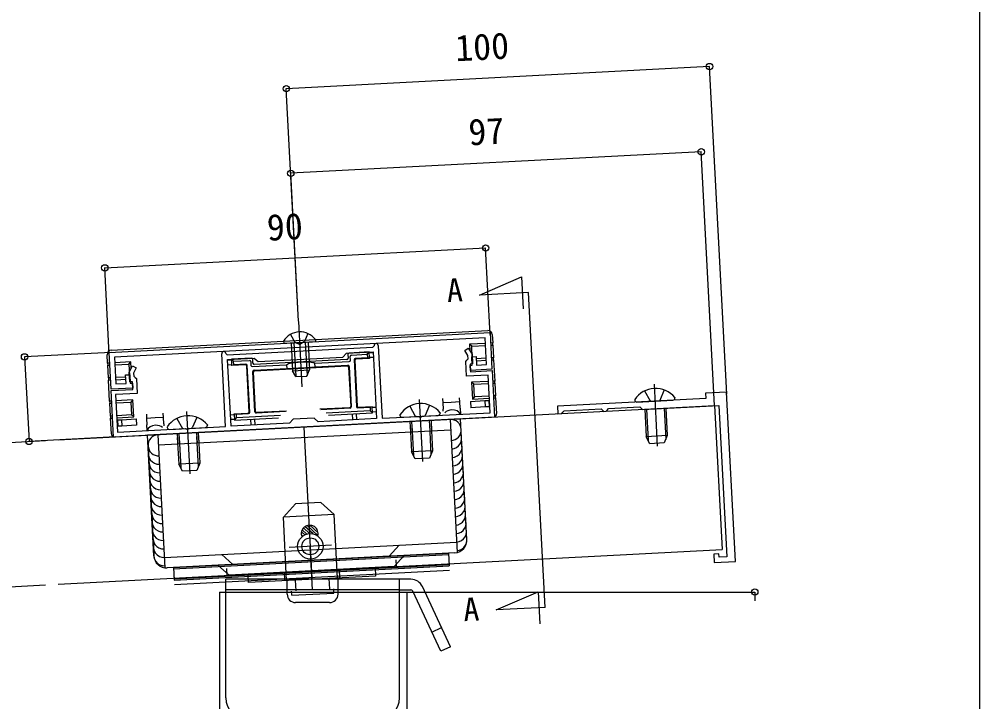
# Model space of a CAD drawing. Units: millimetres, scale not verified. Extents: x -8750 to 8750, y -12999 to 12940.
# Drawn here: x 4216 to 8750, y -6584 to -3361 of the extents above; entities that cross this region are included whole.
import ezdxf
from ezdxf.enums import TextEntityAlignment as Align

# ---------------------------------------------------------------- set-up
doc = ezdxf.new("R2010")
doc.units = ezdxf.units.MM
doc.header["$LTSCALE"] = 70
for name, color, linetype in [('0-2_USER1', 3, 'Continuous'), ('0-3_YKK_11', 7, 'Continuous'), ('0-5_YKK_12', 2, 'Continuous'), ('0-6_YKK_13', 4, 'Continuous'), ('0-8_YKK_D', 6, 'Continuous'), ('0-9_YKK_ZWAK', 7, 'Continuous')]:
    doc.layers.add(name, color=color, linetype=linetype)
doc.styles.add('ＭＳ ゴシック', font='')
doc.styles.get('ＭＳ ゴシック').set_extended_font_data('MS Gothic')

msp = doc.modelspace()

# ---------------------------------------------------------------- linework, layer by layer
at = {"layer": '0-3_YKK_11'}
for points in [[(4641.15, -4934.73), (6438.68, -4840.52), (6447.79, -5014.28), (6345.93, -5019.62), (6344.67, -4995.65), (6354.66, -4995.13), (6352.56, -4955.18), (6372.54, -4954.14), (6374.63, -4994.08), (6422.56, -4991.57), (6415.97, -4865.74), (4666.37, -4957.44), (4672.97, -5083.26), (4720.9, -5080.75), (4718.81, -5040.81), (4738.78, -5039.76), (4740.87, -5079.7), (4750.86, -5079.18), (4752.11, -5103.15), (4650.25, -5108.49)], [(5344.38, -4977.98), (5743.83, -4957.05), (5760.86, -4938.13), (5886.69, -4931.53), (5903.23, -5247.1), (5627.6, -5261.55), (5608.69, -5244.51), (5508.82, -5249.75), (5491.79, -5268.66), (5216.17, -5283.11), (5199.63, -4967.54), (5325.46, -4960.95)], [(7596.84, -5921.39), (7554.97, -5122.49), (7455.1, -5127.72), (7456.36, -5151.69), (6757.32, -5188.32), (6759.2, -5224.27), (6777.18, -5223.33), (6782.86, -5217.02), (6788.53, -5210.72), (6962.3, -5201.61), (6968.6, -5207.29), (6974.91, -5212.97), (6986.89, -5212.34), (6992.57, -5206.03), (6998.25, -5199.73), (7146.04, -5191.98), (7158.66, -5203.34), (7518.16, -5184.5), (7555.63, -5899.52), (7519.68, -5901.4), (7518.85, -5885.42), (7494.88, -5886.68), (7496.97, -5926.62)]]:
    msp.add_lwpolyline(points, close=True, dxfattribs=at)
for points in [[(6459.62, -5239.97), (4662.08, -5334.18), (4650.57, -5114.48), (4752.43, -5109.14), (4750.54, -5073.19), (4738.56, -5073.82), (4736.15, -5027.88), (4751.36, -4998.04), (4769.18, -5007.12), (4756.41, -5032.19), (4757.17, -5046.81), (4763.48, -5052.48), (4769.78, -5058.16), (4773.45, -5128.07), (4671.59, -5133.4), (4680.9, -5311.16), (5001.3, -5294.37), (5005.08, -5296.57), (5016.07, -5296), (5019.6, -5293.41), (5190.2, -5284.47), (5172.2, -4940.94)], [(5192.17, -4939.89), (5198.48, -4945.57), (5885.54, -4909.56), (5891.21, -4903.26)], [(5911.19, -4902.21), (5929.19, -5245.74), (6099.79, -5236.8), (6103.58, -5239), (6114.56, -5238.43), (6118.1, -5235.84), (6438.49, -5219.05), (6429.18, -5041.29), (6327.32, -5046.63), (6323.65, -4976.73), (6329.33, -4970.42), (6335.01, -4964.12), (6334.24, -4949.49), (6318.92, -4925.91), (6335.7, -4915.01), (6353.93, -4943.1), (6356.34, -4989.03), (6344.36, -4989.66), (6346.24, -5025.61), (6448.1, -5020.27), (6459.62, -5239.97)]]:
    msp.add_lwpolyline(points, dxfattribs=at)
for centre in [(5901.2, -4902.74), (5182.19, -4940.42)]:
    msp.add_arc(centre, 10, 2.99999, 183.00001, dxfattribs=at)
at = {"layer": '0-5_YKK_12'}
for p, q in [((6698.37, -6138.63), (6620.49, -4651.5)), ((4400.29, -5347.9), (7498.19, -5185.54)), ((7498.19, -5185.54), (7533.78, -5864.61)), ((5598.29, -6001.42), (5560.85, -5287.07)), ((-91.93, -5583.32), (4340.29, -5351.04)), ((4400.29, -6028.83), (7533.78, -5864.61)), ((5994.21, -5913.25), (5995.89, -5945.21)), ((5195.31, -5955.12), (5196.99, -5987.08)), ((-91.93, -6264.26), (4340.29, -6031.97)), ((5161.15, -6066.01), (6045.15, -6066.01)), ((5161.15, -6066.01), (5161.15, -6756.33)), ((6045.15, -6066.01), (6045.15, -6756.33)), ((6466.69, -6150.76), (6665.27, -6064.48)), ((6665.27, -6064.48), (6673.19, -6215.83)), ((6698.37, -6138.63), (6466.69, -6150.76))]:
    msp.add_line(p, q, dxfattribs=at)
msp.add_lwpolyline([(6620.49, -4651.5), (6388.82, -4663.63), (6587.39, -4577.35), (6595.32, -4728.7)], dxfattribs=at)
at = {"layer": '0-6_YKK_13'}
for p, q in [((5534.68, -4787.76), (5550.9, -5097.34)), ((4650.57, -4924.22), (6428.21, -4831.06)), ((6449.19, -4849.95), (6451.28, -4889.93)), ((5464.48, -4881.38), (5465.02, -4891.55)), ((5465.02, -4891.55), (5614.81, -4883.7)), ((5513.04, -4889.03), (5521.31, -5046.99)), ((5566.79, -4886.21), (5575.07, -5044.17)), ((5579.86, -4885.53), (5586.77, -5017.35)), ((6417.33, -4891.71), (6341.43, -4895.69)), ((6341.43, -4895.69), (6343.04, -4926.32)), ((6451.28, -4889.93), (6441.3, -4890.45)), ((5868.71, -4932.48), (5773.84, -4937.45)), ((5859.25, -4942.99), (5868.71, -4932.48)), ((5870.17, -4960.34), (5868.71, -4932.48)), ((5886.87, -4936.53), (5868.97, -4937.47)), ((6351.94, -4905.15), (6417.85, -4901.69)), ((6451.2, -4899.95), (6454.34, -4959.86)), ((4633.78, -4985.18), (4631.68, -4945.2)), ((4643.76, -4984.66), (4633.78, -4985.18)), ((4633.78, -4985.18), (4634.91, -4995.13)), ((4743.63, -4979.42), (4667.73, -4983.4)), ((4745.23, -5010.06), (4743.63, -4979.42)), ((5217.87, -4971.59), (5199.98, -4972.53)), ((5312.48, -4961.63), (5217.61, -4966.6)), ((5228.12, -4976.06), (5303.09, -4972.13)), ((5229.03, -4993.42), (5228.12, -4976.06)), ((5309.31, -4977.73), (5310.26, -4995.87)), ((5319.72, -4985.28), (5318.78, -4967.31)), ((5763.43, -4968.04), (5326.03, -4990.96)), ((5612.24, -4985.97), (5774.02, -4977.49)), ((5613.15, -5003.33), (5612.24, -4985.97)), ((5768.16, -4943.75), (5769.11, -4961.73)), ((5779.62, -4971.27), (5778.67, -4953.14)), ((5784.27, -4946.92), (5859.25, -4942.99)), ((5796.94, -4969.67), (5808.52, -5190.6)), ((5799.69, -4972.14), (5811, -5187.85)), ((5860.16, -4960.34), (5802.62, -4963.36)), ((5870.28, -4962.44), (5805.37, -4965.84)), ((5859.25, -4942.99), (5860.16, -4960.34)), ((5860.16, -4960.34), (5870.17, -4960.34)), ((5870.02, -4957.44), (5888, -4956.5)), ((5870.17, -4960.34), (5870.28, -4962.44)), ((6420.99, -4961.61), (6373.06, -4964.12)), ((6373.58, -4974.11), (6421.52, -4971.6)), ((6454.34, -4959.86), (6444.96, -4960.36)), ((6445.48, -4970.34), (6455.47, -4969.82)), ((6455.47, -4969.82), (6454.34, -4959.86)), ((6455.47, -4969.82), (6460.7, -5069.68)), ((4634.91, -4995.13), (4644.29, -4994.64)), ((4638.05, -5055.05), (4634.91, -4995.13)), ((4734.16, -4989.93), (4736.99, -5043.86)), ((5200.94, -4992.51), (5218.91, -4991.57)), ((5219.07, -4994.47), (5229.03, -4993.42)), ((5219.07, -4994.47), (5219.18, -4996.56)), ((5284.09, -4993.16), (5219.18, -4996.56)), ((5286.56, -4990.41), (5229.03, -4993.42)), ((5301.7, -5214.54), (5290.39, -4998.83)), ((5304.45, -5217.02), (5292.87, -4996.08)), ((5316.48, -5001.47), (5478.26, -4992.99)), ((5329.18, -5215.72), (5319.17, -5024.75)), ((5331.66, -5212.97), (5321.92, -5027.22)), ((5324.85, -5018.44), (5479.17, -5010.35)), ((5327.6, -5020.92), (5765, -4997.99)), ((5478.26, -4992.99), (5479.17, -5010.35)), ((5522.32, -5048.76), (5506.88, -5021.54)), ((5574.25, -5046.04), (5586.77, -5017.35)), ((5613.15, -5003.33), (5767.48, -4995.24)), ((5771.3, -5003.67), (5781.04, -5189.42)), ((5773.78, -5000.92), (5783.79, -5191.89)), ((4637.96, -5065.07), (4647.95, -5064.55)), ((4643.2, -5164.93), (4637.96, -5065.07)), ((4719.33, -5050.79), (4671.39, -5053.3)), ((4671.92, -5063.29), (4719.85, -5060.78)), ((5522.32, -5048.76), (5574.25, -5046.04)), ((6430.75, -5071.25), (6350.86, -5075.44)), ((6350.86, -5075.44), (6355.04, -5155.33)), ((6460.7, -5069.68), (6450.72, -5070.21)), ((6361.36, -5084.9), (6431.27, -5081.24)), ((6460.62, -5079.7), (6463.76, -5139.62)), ((7167.12, -5116.54), (7193.72, -5163.55)), ((7212.5, -5084.36), (7227.89, -5377.94)), ((7261, -5111.62), (7239.46, -5161.15)), ((4653.18, -5164.41), (4643.2, -5164.93)), ((4643.2, -5164.93), (4644.33, -5174.89)), ((4753.05, -5159.18), (4673.16, -5163.36)), ((4753.05, -5159.18), (4743.58, -5169.69)), ((4757.23, -5239.07), (4753.05, -5159.18)), ((6104.75, -5156.25), (6120.13, -5449.84)), ((6214.71, -5152.67), (6215.76, -5172.64)), ((6295.65, -5168.46), (6294.6, -5148.48)), ((6345.58, -5165.84), (6413.49, -5162.28)), ((6345.58, -5165.84), (6347.15, -5195.8)), ((6355.04, -5155.33), (6434.93, -5151.14)), ((6413.49, -5162.28), (6433.46, -5161.23)), ((6413.49, -5162.28), (6415.06, -5192.24)), ((6433.46, -5161.23), (6435.03, -5191.19)), ((6463.76, -5139.62), (6454.38, -5140.11)), ((6454.9, -5150.1), (6464.89, -5149.57)), ((6464.89, -5149.57), (6463.76, -5139.62)), ((6464.89, -5149.57), (6468.77, -5223.51)), ((7121.19, -5157.24), (7121.3, -5159.23)), ((7131.81, -5168.69), (7301.57, -5159.8)), ((7197.39, -5165.26), (7193.72, -5163.55)), ((7235.99, -5163.23), (7239.46, -5161.15)), ((7310.93, -5147.3), (7311.04, -5149.29)), ((4644.33, -5174.89), (4653.71, -5174.4)), ((4647.47, -5234.81), (4644.33, -5174.89)), ((4673.68, -5173.35), (4743.58, -5169.69)), ((4743.58, -5169.69), (4746.73, -5229.6)), ((5477.79, -5211.32), (5337.96, -5218.65)), ((5775.36, -5195.72), (5635.53, -5203.05)), ((5778.11, -5198.2), (5640.27, -5205.42)), ((5814.83, -5196.28), (5872.37, -5193.26)), ((5817.3, -5193.52), (5882.21, -5190.12)), ((5872.37, -5193.26), (5873.28, -5210.62)), ((5882.32, -5192.21), (5882.21, -5190.12)), ((5900.45, -5194.17), (5882.48, -5195.12)), ((6059.37, -5188.44), (6085.97, -5235.44)), ((6153.24, -5183.52), (6131.7, -5233.05)), ((6255.7, -5170.55), (6215.76, -5172.64)), ((6215.76, -5172.64), (6217.33, -5202.6)), ((6217.85, -5212.55), (6217.33, -5202.6)), ((6297.22, -5198.41), (6298.68, -5226.38)), ((6415.06, -5192.24), (6347.15, -5195.8)), ((6435.03, -5191.19), (6415.06, -5192.24)), ((7168.64, -5202.81), (7175.45, -5332.64)), ((7177.29, -5202.36), (7185.06, -5350.56)), ((7259.86, -5198.03), (7267.62, -5346.23)), ((7268.51, -5197.58), (7275.31, -5327.4)), ((4647.39, -5244.82), (4657.37, -5244.3)), ((4651.26, -5318.76), (4647.39, -5244.82)), ((4677.34, -5243.25), (4757.23, -5239.07)), ((4679.86, -5253.14), (4699.84, -5252.09)), ((4679.86, -5253.14), (4681.44, -5283.09)), ((4699.84, -5252.09), (4767.74, -5248.53)), ((4699.84, -5252.09), (4701.41, -5282.05)), ((4767.74, -5248.53), (4769.31, -5278.49)), ((4816.63, -5225.94), (4817.68, -5245.91)), ((4857.62, -5243.82), (4817.68, -5245.91)), ((4817.68, -5245.91), (4819.25, -5275.87)), ((6299.83, -5248.35), (4821.86, -5325.8)), ((4897.57, -5241.73), (4896.52, -5221.75)), ((4960.88, -5246), (4987.47, -5293.01)), ((5006.25, -5213.82), (5021.64, -5507.41)), ((5054.75, -5241.09), (5033.21, -5290.62)), ((5231.37, -5229.24), (5213.39, -5230.18)), ((5214.44, -5250.15), (5232.42, -5249.21)), ((5241.23, -5226.34), (5231.22, -5226.34)), ((5232.68, -5254.2), (5440.39, -5243.32)), ((5241.23, -5226.34), (5298.77, -5223.32)), ((5242.14, -5243.7), (5241.23, -5226.34)), ((5450.08, -5232.8), (5242.14, -5243.7)), ((5308.57, -5250.23), (5310.04, -5278.19)), ((5330.01, -5277.14), (5328.55, -5249.18)), ((5473.33, -5214.17), (5335.48, -5221.4)), ((5787.92, -5225.11), (5789.38, -5253.07)), ((5809.35, -5252.02), (5807.89, -5224.06)), ((5883.52, -5215.09), (5901.5, -5214.15)), ((6013.44, -5229.14), (6013.54, -5231.13)), ((6024.05, -5240.59), (6193.82, -5231.69)), ((6089.63, -5237.15), (6085.97, -5235.44)), ((6128.24, -5235.13), (6131.7, -5233.05)), ((6152.04, -5256.09), (6154.65, -5306.02)), ((6160.03, -5255.67), (6162.64, -5305.6)), ((6203.18, -5219.19), (6203.28, -5221.18)), ((6249.9, -5250.96), (6282.83, -5879.26)), ((6329.67, -5817.57), (6299.83, -5248.35)), ((4701.41, -5282.05), (4681.44, -5283.09)), ((4769.31, -5278.49), (4701.41, -5282.05)), ((4820.71, -5303.83), (4819.25, -5275.87)), ((6252.52, -5300.89), (4874.41, -5373.12)), ((4899.14, -5271.69), (4899.66, -5281.63)), ((4914.94, -5286.71), (4915.05, -5288.7)), ((4925.56, -5298.16), (5095.33, -5289.26)), ((4991.14, -5294.72), (4987.47, -5293.01)), ((5029.74, -5292.7), (5033.21, -5290.62)), ((5104.68, -5276.76), (5104.79, -5278.75)), ((6060.16, -5260.91), (6062.78, -5310.84)), ((6061.1, -5278.7), (6067.69, -5404.53)), ((6068.15, -5260.49), (6070.77, -5310.42)), ((6069.74, -5278.25), (6077.3, -5422.46)), ((6152.31, -5273.92), (6159.87, -5418.13)), ((6160.96, -5273.47), (6167.55, -5399.3)), ((4851.69, -5895.02), (4821.86, -5325.8)), ((4904.72, -5951.49), (4871.79, -5323.19)), ((4961.67, -5318.48), (4964.29, -5368.41)), ((4962.6, -5336.27), (4969.2, -5462.1)), ((4969.66, -5318.06), (4972.28, -5367.99)), ((4971.25, -5335.82), (4978.81, -5480.03)), ((5053.54, -5313.66), (5056.16, -5363.59)), ((5053.82, -5331.49), (5061.38, -5475.7)), ((5061.53, -5313.24), (5064.15, -5363.17)), ((5062.47, -5331.04), (5069.06, -5456.87)), ((7275.31, -5327.4), (7175.45, -5332.64)), ((7193.2, -5365.75), (7175.45, -5332.64)), ((7275.31, -5327.4), (7261.11, -5362.19)), ((7261.11, -5362.19), (7193.2, -5365.75)), ((6167.55, -5399.3), (6067.69, -5404.53)), ((6085.45, -5437.65), (6067.69, -5404.53)), ((6153.35, -5434.09), (6085.45, -5437.65)), ((6167.55, -5399.3), (6153.35, -5434.09)), ((5069.06, -5456.87), (4969.2, -5462.1)), ((4986.96, -5495.22), (4969.2, -5462.1)), ((5069.06, -5456.87), (5054.86, -5491.66)), ((5054.86, -5491.66), (4986.96, -5495.22)), ((5462.99, -5712.78), (5519.77, -5649.72)), ((5639.61, -5643.44), (5519.77, -5649.72)), ((5702.67, -5700.22), (5639.61, -5643.44)), ((5702.67, -5700.22), (5462.99, -5712.78)), ((5718.37, -5999.81), (5702.67, -5700.22)), ((5478.69, -6012.37), (5462.99, -5712.78)), ((5603.76, -5791.82), (5565.14, -5757.04)), ((5626.35, -5798.7), (5574.87, -5752.34)), ((5626.96, -5785.79), (5587.64, -5750.39)), ((5555.06, -5801.79), (5547.49, -5794.97)), ((5564.02, -5796.4), (5548.1, -5782.07)), ((5574.55, -5792.42), (5551.75, -5771.9)), ((5587.23, -5790.38), (5557.5, -5763.62)), ((4902.15, -5902.39), (6280.26, -5830.17)), ((5690.23, -5845.07), (5490.5, -5855.54)), ((5601.15, -6056.01), (5590.21, -5847.33)), ((5962.6, -5896.88), (6009.92, -5844.34)), ((6272.89, -5880.62), (4914.75, -5951.8)), ((4944.71, -5950.23), (6242.93, -5882.19)), ((4945.03, -5956.22), (6243.24, -5888.18)), ((5225.04, -5935.54), (5172.49, -5888.22)), ((6033.22, -5893.18), (5985.9, -5945.73)), ((6242.93, -5882.19), (6246.07, -5942.11)), ((4947.54, -6004.16), (6245.76, -5936.12)), ((5962.6, -5896.88), (5225.04, -5935.54)), ((4944.71, -5950.23), (4947.85, -6010.15)), ((4947.85, -6010.15), (6246.07, -5942.11)), ((4948.9, -6030.12), (6247.12, -5962.08)), ((5154.42, -5939.24), (5206.97, -5986.55)), ((5985.9, -5945.73), (5206.97, -5986.55)), ((5466.62, -5972.95), (5468.71, -6012.89)), ((5726.26, -5959.34), (5728.35, -5999.28)), ((5191.15, -6566.01), (5191.15, -6006.01)), ((6064.78, -6006.01), (5191.15, -6006.01)), ((5481.15, -6076.01), (5481.15, -6006.01)), ((5518.64, -6010.27), (5521.26, -6060.21)), ((5678.42, -6001.9), (5681.04, -6051.83)), ((5721.15, -6076.01), (5721.15, -6006.01)), ((6011.15, -6566.01), (6011.15, -6006.01)), ((6011.15, -6056.01), (5191.15, -6056.01)), ((5502.33, -6081.23), (5501.28, -6061.25)), ((5502.33, -6081.23), (5702.06, -6070.76)), ((5702.06, -6070.76), (5701.01, -6050.79)), ((6011.15, -6056.01), (6064.78, -6056.01)), ((6251.69, -6324.88), (6119.15, -6040.66)), ((5681.15, -6116.01), (5521.15, -6116.01)), ((6164.11, -6255.38), (6209.43, -6234.25))]:
    msp.add_line(p, q, dxfattribs=at)
for points in [[(5496.87, -4849.64), (5516.88, -4885.75), (5540.39, -4896.71)], [(5578.75, -4845.35), (5562.62, -4883.35), (5540.39, -4896.71)], [(5464.48, -4881.38), (5614.28, -4873.53), (5614.81, -4883.7)], [(5499.97, -4889.72), (5506.88, -5021.54), (5586.77, -5017.35)], [(6354.77, -4959.07), (6351.94, -4905.15), (6341.43, -4895.69)], [(6441.82, -4900.44), (6451.2, -4899.95), (6451.28, -4889.93)], [(4668.25, -4993.39), (4734.16, -4989.93), (4743.63, -4979.42)], [(5228.12, -4976.06), (5217.61, -4966.6), (5219.07, -4994.47)], [(4647.43, -5054.56), (4638.05, -5055.05), (4637.96, -5065.07)], [(6364.5, -5144.82), (6361.36, -5084.9), (6350.86, -5075.44)], [(6451.24, -5080.19), (6460.62, -5079.7), (6460.7, -5069.68)], [(6434.41, -5141.16), (6364.5, -5144.82), (6355.04, -5155.33)], [(5676.07, -5230.97), (5883.78, -5220.08), (5873.28, -5210.62), (5665.34, -5221.52)], [(5883.78, -5220.08), (5882.32, -5192.21), (5872.37, -5193.26)], [(6297.22, -5198.41), (6295.65, -5168.46), (6255.7, -5170.55)], [(4656.85, -5234.31), (4647.47, -5234.81), (4647.39, -5244.82)], [(4757.23, -5239.07), (4746.73, -5229.6), (4676.82, -5233.27)], [(4899.14, -5271.69), (4897.57, -5241.73), (4857.62, -5243.82)], [(5231.22, -5226.34), (5231.11, -5224.25), (5296.02, -5220.84)], [(5231.22, -5226.34), (5232.68, -5254.2), (5242.14, -5243.7)], [(6251.69, -6324.88), (6206.38, -6346.01), (6073.84, -6061.79)]]:
    msp.add_lwpolyline(points, dxfattribs=at)
msp.add_lwpolyline([(5898.12, -5990.39), (5298.94, -6021.79), (5296.85, -5981.84), (5896.03, -5950.44)], close=True, dxfattribs=at)
for radius in [60, 40]:
    msp.add_circle((5590.37, -5850.3), radius, dxfattribs=at)
for centre, radius, start, end in [((5542.04, -4928.1), 90.54, 37.06671, 148.93329), ((5774.16, -4943.44), 6, 93.77436, 182.22564), ((5774.16, -4943.44), 6, 93, 93.77436), ((5312.79, -4967.62), 6, 92.22564, 93), ((5312.79, -4967.62), 6, 3.77436, 92.22564), ((5312.79, -4967.62), 6, 3, 3.77436), ((5325.72, -4984.97), 6, 183, 183.77436), ((5325.72, -4984.97), 6, 183.77436, 272.22564), ((5763.11, -4962.04), 6, 273, 273.77436), ((5763.11, -4962.04), 6, 273.77436, 2.22564), ((5774.16, -4943.44), 6, 182.22564, 183), ((5763.11, -4962.04), 6, 2.22564, 3), ((5325.72, -4984.97), 6, 272.22564, 273), ((7219.72, -5222.17), 118, 39.38156, 146.61844), ((7131.28, -5158.71), 10, 183, 273), ((7301.05, -5149.81), 10, 273, 3), ((6111.97, -5294.06), 118, 39.38156, 146.61844), ((5013.48, -5351.63), 118, 39.38156, 146.61844), ((6023.53, -5230.6), 10, 183, 273), ((6193.29, -5221.71), 10, 273, 3), ((6252.52, -5300.89), 50, 273, 93), ((4925.03, -5288.17), 10, 183, 273), ((5094.8, -5279.28), 10, 273, 3), ((4874.41, -5373.12), 50, 93, 273), ((6254.61, -5340.84), 50, 273, 26.57818), ((6256.71, -5380.78), 50, 273, 26.57818), ((4876.5, -5413.06), 50, 159.42182, 273), ((4878.6, -5453.01), 50, 159.42182, 273), ((6258.8, -5420.73), 50, 273, 26.57818), ((6260.89, -5460.68), 50, 273, 26.57818), ((4880.69, -5492.95), 50, 159.42182, 273), ((6262.99, -5500.62), 50, 273, 26.57818), ((4882.78, -5532.9), 50, 159.42182, 273), ((6265.08, -5540.57), 50, 273, 26.57818), ((4884.88, -5572.84), 50, 159.42182, 273), ((6267.17, -5580.51), 50, 273, 26.57818), ((4886.97, -5612.79), 50, 159.42182, 273), ((6269.27, -5620.46), 50, 273, 26.57818), ((4889.07, -5652.73), 50, 159.42182, 273), ((6271.36, -5660.4), 50, 273, 26.57818), ((4891.16, -5692.68), 50, 159.42182, 273), ((6273.45, -5700.35), 50, 273, 26.57818), ((4893.25, -5732.62), 50, 159.42182, 273), ((4895.35, -5772.57), 50, 159.42182, 273), ((5587.23, -5790.38), 40, 343.52878, 202.47122), ((6275.55, -5740.29), 50, 273, 26.57818), ((4897.44, -5812.52), 50, 159.42182, 273), ((6277.64, -5780.24), 50, 273, 26.57818), ((6279.73, -5820.18), 50, 273, 26.57818), ((4899.53, -5852.46), 50, 159.42182, 273), ((6269.75, -5820.71), 60, 273, 3), ((4901.63, -5892.41), 50, 159.42182, 273), ((4911.61, -5891.88), 60, 183, 273), ((6064.78, -6066.01), 60, 25, 90), ((6064.78, -6066.01), 10, 25, 90), ((5521.15, -6076.01), 40, 180, 270), ((5681.15, -6076.01), 40, 270, 0), ((5291.15, -6566.01), 100, 180, 270), ((5911.15, -6566.01), 100, 270, 0)]:
    msp.add_arc(centre, radius, start, end, dxfattribs=at)
for centre, major_axis, ratio, start_param, end_param in [((6429.18, -4851.07), (-13.43, -14.92), 0.99628, 2.358058, 3.9251274), ((4651.7, -4944.22), (14.92, -13.43), 0.99628, 2.358058, 3.9251274), ((5303.25, -4978.22), (4.12, 4.58), 0.973329, 5.5113023, 7.0550683), ((5545.43, -4992.81), (-69.9, -3.66), 0.166667, 3.4313444, 5.9934336), ((5773.54, -4971.43), (4.58, -4.12), 0.973329, 5.5113023, 7.0550683), ((5784.75, -4952.98), (-4.58, 4.12), 0.973329, 5.5113023, 7.0550683), ((5802.93, -4969.35), (-4.46, 4.02), 0.999924, 5.4978252, 7.0685454), ((5805.69, -4971.83), (-4.46, 4.02), 0.999924, 5.4978252, 7.0685454), ((5284.4, -4999.15), (4.02, 4.46), 0.999924, 5.4978252, 7.0685454), ((5286.88, -4996.4), (4.02, 4.46), 0.999924, 5.4978252, 7.0685454), ((5316.33, -4995.39), (-4.12, -4.58), 0.973329, 5.5113023, 7.0550683), ((5325.16, -5024.43), (-4.46, 4.02), 0.999924, 5.4978252, 7.0685454), ((5327.91, -5026.91), (-4.46, 4.02), 0.999924, 5.4978252, 7.0685454), ((5546.15, -5006.67), (-69.9, -3.66), 0.008727, 0.2897517, 2.851841), ((5765.31, -5003.99), (4.02, 4.46), 0.999924, 5.4978252, 7.0685454), ((5767.79, -5001.23), (4.02, 4.46), 0.999924, 5.4978252, 7.0685454), ((5337.65, -5212.65), (-4.02, -4.46), 0.999924, 5.4978252, 7.0685454), ((5775.05, -5189.73), (4.46, -4.02), 0.999924, 5.4978252, 7.0685454), ((5777.8, -5192.21), (4.46, -4.02), 0.999924, 5.4978252, 7.0685454), ((5814.51, -5190.28), (-4.02, -4.46), 0.999924, 5.4978252, 7.0685454), ((5816.99, -5187.53), (-4.02, -4.46), 0.999924, 5.4978252, 7.0685454), ((6259, -5233.46), (-39.95, -2.09), 0.700208, 4.712389, 5.6707925), ((6259, -5233.46), (-39.95, -2.09), 0.700208, 3.3209979, 4.712389), ((5295.71, -5214.85), (4.46, -4.02), 0.999924, 5.4978252, 7.0685454), ((5298.46, -5217.33), (4.46, -4.02), 0.999924, 5.4978252, 7.0685454), ((5335.17, -5215.41), (-4.02, -4.46), 0.999924, 5.4978252, 7.0685454), ((6448.75, -5224.48), (-14.92, 13.43), 0.99628, 3.0009371, 3.9251274), ((4860.92, -5306.73), (-39.95, -2.09), 0.700208, 4.712389, 6.1037801), ((4860.92, -5306.73), (-39.95, -2.09), 0.700208, 3.7539855, 4.712389), ((4671.27, -5317.64), (13.43, 14.92), 0.99628, 2.358058, 3.2822482)]:
    msp.add_ellipse(centre, major_axis=major_axis, ratio=ratio, start_param=start_param, end_param=end_param, dxfattribs=at)
at = {"layer": '0-8_YKK_D'}
for p, q in [((7474.37, -3584.6), (5477.11, -3689.27)), ((7555.44, -5131.47), (7474.32, -3583.6)), ((5534.63, -4786.76), (5477.06, -3688.27)), ((7435.39, -3987.19), (5498.05, -4088.72)), ((7498.14, -5184.54), (7435.33, -3986.19)), ((5534.63, -4786.76), (5497.99, -4087.72)), ((4620.21, -4535.27), (6417.75, -4441.07)), ((6439.15, -4849.51), (6417.69, -4440.07)), ((4641.62, -4943.71), (4620.16, -4534.27)), ((4650.14, -4934.25), (4240.7, -4955.71)), ((4241.7, -4955.66), (4262.63, -5355.11)), ((4671.07, -5333.71), (4261.63, -5355.16)), ((6046.15, -6066.01), (7689.02, -6066.01)), ((7688.02, -6066.01), (7688.02, -6107.85))]:
    msp.add_line(p, q, dxfattribs=at)
for centre in [(7474.37, -3584.6), (5477.11, -3689.27), (7435.39, -3987.19), (5498.05, -4088.72), (6417.75, -4441.07), (4620.21, -4535.27), (4241.7, -4955.66), (4262.63, -5355.11), (7688.02, -6066.01)]:
    msp.add_circle(centre, 15, dxfattribs=at)
at = {"layer": '0-9_YKK_ZWAK'}
msp.add_lwpolyline([(-8750, -12999.4), (8750, -12999.4), (8750, 12500.6)], dxfattribs=at)

# ---------------------------------------------------------------- texts
at = {"layer": '0-2_USER1', "style": 'ＭＳ ゴシック'}
for p in [(6238.9, -4729.93), (6316.9, -6236.93)]:
    msp.add_text('A', height=110, rotation=2.995, dxfattribs=at).set_placement(p, align=Align.BOTTOM_LEFT)
at = {"layer": '0-8_YKK_D', "style": 'ＭＳ ゴシック'}
for s, p in [('100', (6279.24, -3597.16)), ('97', (6341.6, -3994.44)), ('90', (5390.48, -4444.84))]:
    msp.add_text(s, height=124.6, rotation=3, dxfattribs=at).set_placement(p, align=Align.BOTTOM_LEFT)

doc.saveas('drawing.dxf')
